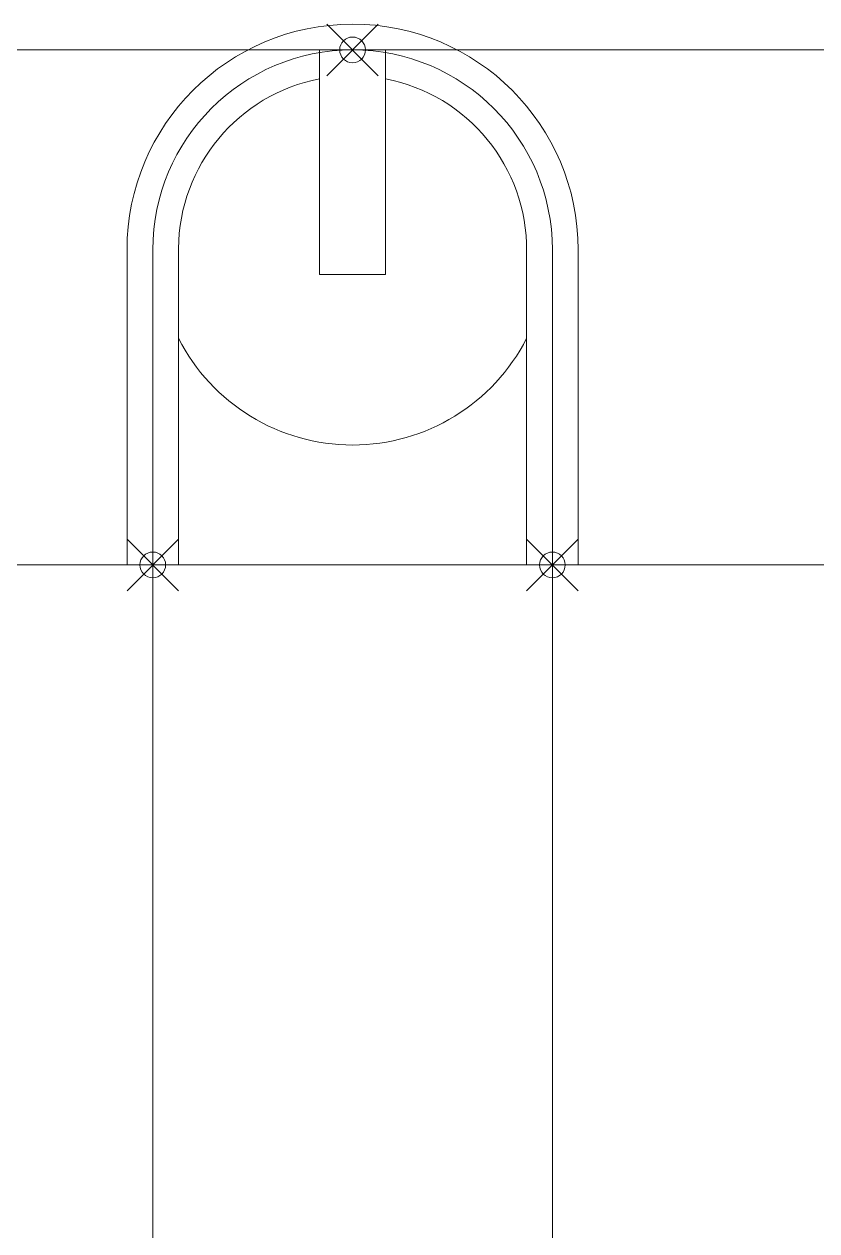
# Model space of a CAD drawing. Extents: x -3873 to 164127, y 7129 to 96529.
# Drawn here: x 14042 to 14812, y 68165 to 69337 of the extents above; entities that cross this region are included whole.
import ezdxf

# ---------------------------------------------------------------- set-up
doc = ezdxf.new("R2010")
doc.units = 0
doc.header["$PDMODE"] = 35
doc.header["$PDSIZE"] = 25
doc.layers.get('0').update_dxf_attribs({"linetype": 'CONTINUOUS'})
doc.layers.add('LAYOUT Kromeka', color=1, linetype='CONTINUOUS', lineweight=5)

# ---------------------------------------------------------------- blocks, each defined once
blk = doc.blocks.new('*U257')
at = {"ltscale": 10}
for p, q in [((194, 219), (500, 219)), ((500, 219), (500, 169)), ((500, 169), (192.8, 169)), ((0, -32), (0, 32)), ((0, 32), (218, 32)), ((218, 32), (218, -32)), ((218, -32), (0, -32)), ((500, -169), (195.2, -169)), ((500, -219), (500, -169)), ((194, -219), (500, -219))]:
    blk.add_line(p, q, dxfattribs=at)
blk.add_lwpolyline([(500, 194), (194, 194, 1), (194, -194), (500, -194)], format="xyb", dxfattribs=at)
for radius, start, end in [(219, 90, 269.9842), (169, 90.4189, 169.0855), (189.6, 296.9566, 63.0435), (169, 190.9145, 270.4201)]:
    blk.add_arc((194, 0), radius, start, end, dxfattribs=at)
at = {"color": 5, "ltscale": 10}
for p in [(500, 194), (0, 0), (500, -194)]:
    blk.add_point(p, dxfattribs=at)

msp = doc.modelspace()

# ---------------------------------------------------------------- linework, layer by layer
at = {"layer": 'LAYOUT Kromeka', "color": 4, "ltscale": 20}
for p, q in [((11209.7, 69312), (16309.7, 69312)), ((16309.7, 68812), (11209.7, 68812))]:
    msp.add_line(p, q, dxfattribs=at)
at = {"layer": 'LAYOUT Kromeka', "ltscale": 20}
for p, q in [((14166.7, 40433), (14166.7, 68812)), ((14554.7, 40433), (14554.7, 68812))]:
    msp.add_line(p, q, dxfattribs=at)

# ---------------------------------------------------------------- block references
at = {"layer": 'LAYOUT Kromeka', "ltscale": 20, "xscale": -1, "rotation": 90}
msp.add_blockref('*U257', (14360.7, 69312), dxfattribs=at)

doc.saveas('drawing.dxf')
